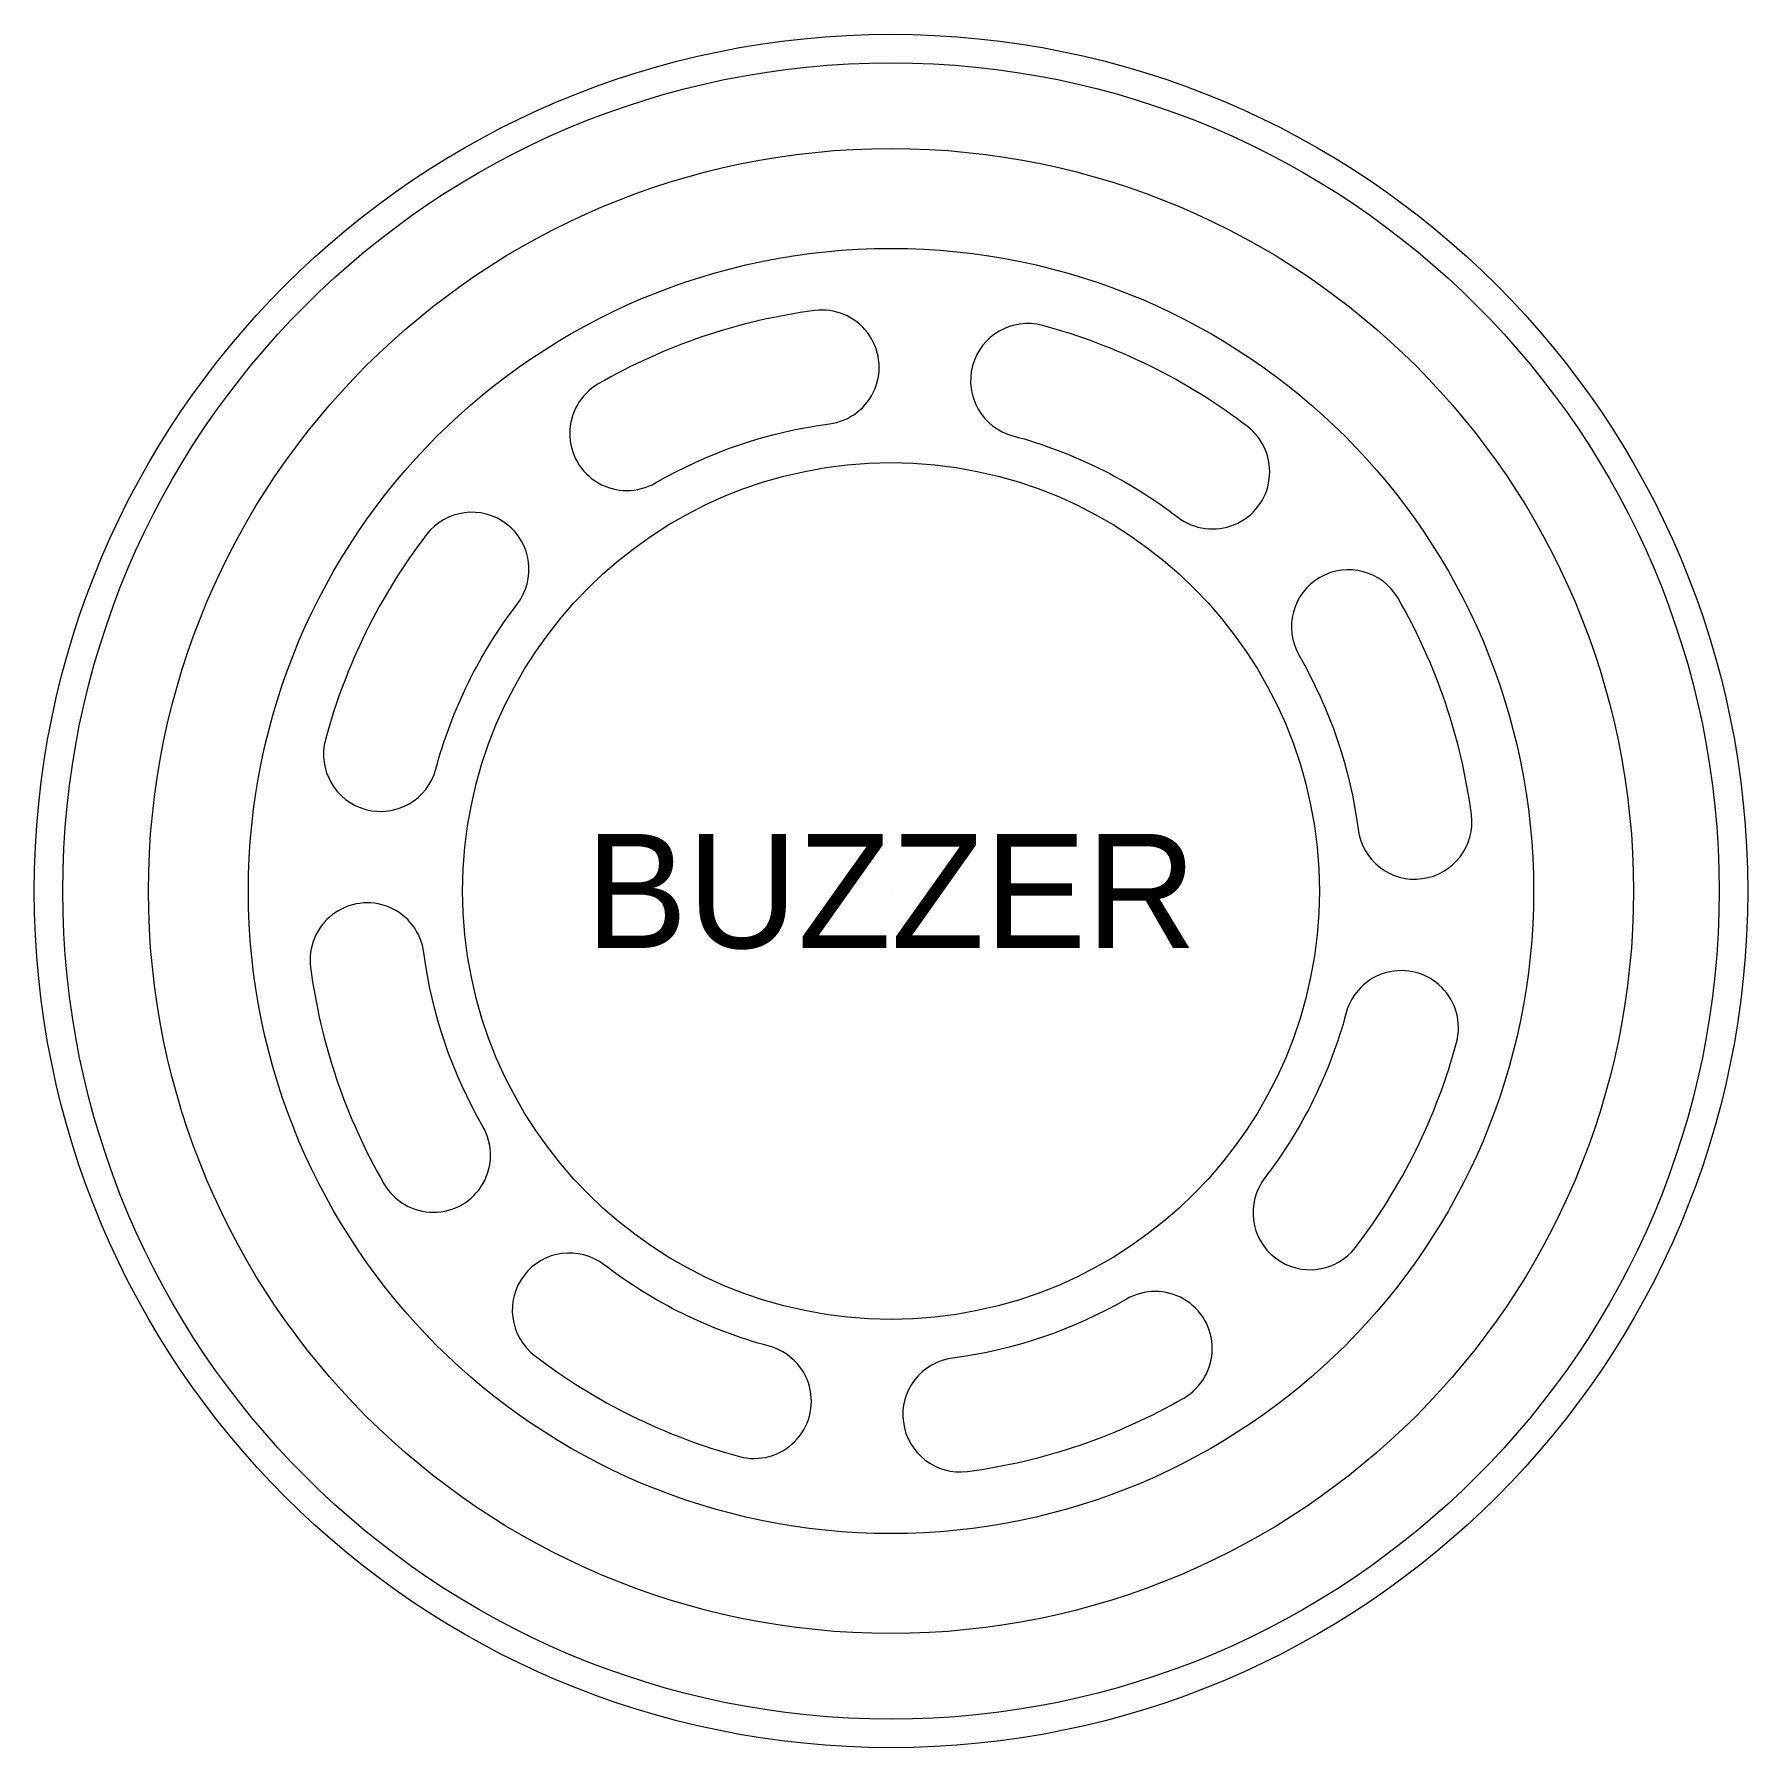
# Model space of a CAD drawing. Header units: millimetres. Extents: x 7.5 to 37.5, y 0 to 30.
import ezdxf
from ezdxf.enums import TextEntityAlignment as Align

# ---------------------------------------------------------------- set-up
doc = ezdxf.new("R2010")
doc.units = ezdxf.units.MM

# ---------------------------------------------------------------- blocks, each defined once
blk = doc.blocks.new('*U149')
at = {"color": 1, "linetype": 'ByBlock', "lineweight": 9}
for points in [[(-1.338, 10.162, 0.098491), (-5.125, 8.877, 1), (-4.125, 7.145, -0.098491), (-1.077, 8.179, 1)], [(2.653, 9.901, 1), (2.135, 7.969, -0.098491), (5.022, 6.545, 1), (6.24, 8.132, 0.098491)], [(-6.545, 5.022, 1), (-8.132, 6.24, 0.098491), (-9.901, 2.653, 1), (-7.969, 2.135, -0.098491)], [(8.877, 5.125, 1), (7.145, 4.125, -0.098491), (8.179, 1.077, 1), (10.162, 1.338, 0.098491)], [(-8.179, -1.077, 1), (-10.162, -1.338, 0.098491), (-8.877, -5.125, 1), (-7.145, -4.125, -0.098491)], [(7.969, -2.135, -0.098491), (6.545, -5.022, 1), (8.132, -6.24, 0.098491), (9.901, -2.653, 1)], [(-2.135, -7.969, -0.098491), (-5.022, -6.545, 1), (-6.24, -8.132, 0.098491), (-2.653, -9.901, 1)], [(5.125, -8.877, 1), (4.125, -7.145, -0.098491), (1.077, -8.179, 1), (1.338, -10.162, 0.098491)]]:
    blk.add_lwpolyline(points, format="xyb", close=True, dxfattribs=at)
at = {"color": 0, "linetype": 'ByBlock', "lineweight": 18}
blk.add_circle((0, 0), 15, dxfattribs=at)
at = {"color": 0, "linetype": 'ByBlock', "lineweight": 9}
for radius in [14.5, 11.25, 7.5]:
    blk.add_circle((0, 0), radius, dxfattribs=at)
at = {"color": 150, "linetype": 'ByBlock', "lineweight": 9}
blk.add_circle((0, 0), 13, dxfattribs=at)
at = {"layer": 'Defpoints', "color": 1, "linetype": 'ByBlock', "lineweight": 18}
blk.add_line((0, 0), (0, 0), dxfattribs=at)
at = {"layer": 'Defpoints', "color": 1, "linetype": 'ByBlock', "lineweight": -2}
blk.add_line((0, 0), (0, 0), dxfattribs=at)
at = {"color": 8, "linetype": 'ByBlock', "lineweight": -2}
blk.add_text('BUZZER', height=2, dxfattribs=at).set_placement((0, 0), align=Align.MIDDLE_CENTER)

msp = doc.modelspace()

# ---------------------------------------------------------------- block references
at = {"color": 0, "linetype": 'ByBlock', "lineweight": -2}
msp.add_blockref('*U149', (22.5, 15), dxfattribs=at)

doc.saveas('drawing.dxf')
